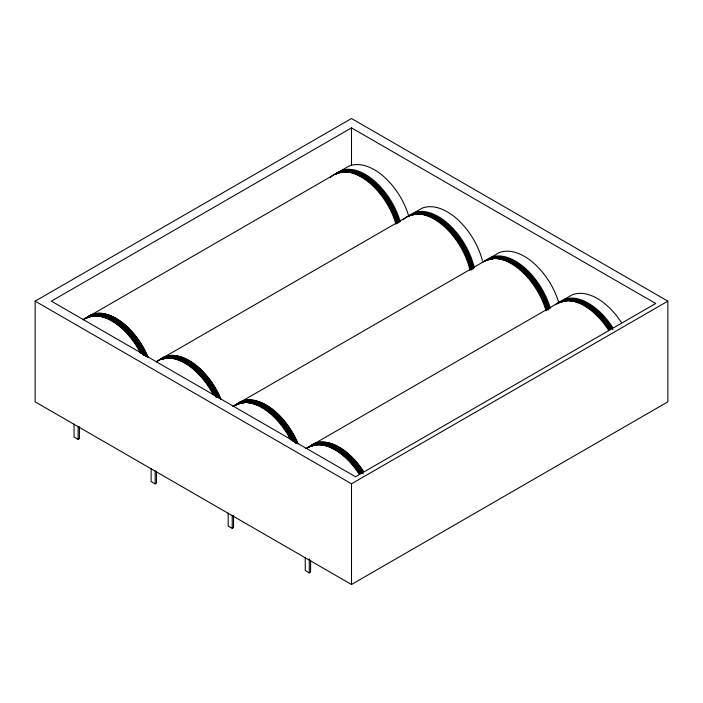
<?xml version="1.0" encoding="UTF-8"?>
<svg xmlns="http://www.w3.org/2000/svg" width="703" height="703" viewBox="0 0 703 703"><rect width="100%" height="100%" fill="white"/><g stroke="black" fill="none" stroke-linecap="round" stroke-linejoin="round"><path stroke-width="1.05" d="M35.15 301.156L351.5 118.508L667.85 301.156L667.85 401.844L351.5 584.492L35.15 401.844L35.15 301.156L351.5 483.796L667.85 301.156M351.5 127.876L51.372 301.156L355.56 476.775L655.679 303.494L351.5 127.876L351.5 165.029M336.851 173.131L87.242 317.238A53.314 30.783 60 0 1 148.017 357.106M341.113 170.644L349.224 165.961C360.27 161.795 372.115 167.411 380.815 174.08L380.894 174.151C394.198 184.977 403.944 199.995 408.821 216.401M409.858 215.276L160.249 359.391A53.314 30.783 60 0 1 221.023 399.251M414.12 212.789L422.222 208.106C433.276 203.94 445.113 209.564 453.822 216.234L453.901 216.296C467.75 227.526 477.592 243.317 482.434 260.409M74.07 424.094L74.07 437.055L78.121 439.401L79.421 438.654L79.421 426.765M237.306 403.882L486.915 259.767M491.177 257.28L499.279 252.597C510.334 248.431 522.171 254.055 530.879 260.725L530.958 260.787C544.263 271.613 554.008 286.631 558.885 303.037M151.127 468.576L151.127 481.546L155.178 483.892L156.479 483.137L156.479 471.256M310.313 446.027L559.913 301.921M564.184 299.425L572.286 294.75C583.341 290.585 595.177 296.2 603.877 302.87L610.239 308.494L616.118 315.058L621.434 322.431M228.185 513.067L228.185 526.037L232.245 528.384L233.537 527.628L233.537 515.747M305.243 557.558L305.243 570.528L309.302 572.866L310.594 572.119L310.594 560.229M351.5 483.796L351.5 584.492M309.302 558.823L309.302 572.866M232.245 515.413L232.245 528.384M155.178 470.922L155.178 483.892M78.121 426.431L78.121 439.401M241.744 402.995A52.303 30.194 60 0 1 292.712 440.807M235.865 405.183A52.716 30.431 60 0 1 237.737 404.172M238.712 403.759A52.716 30.431 60 0 1 291.227 439.384M239.055 403.777A52.532 30.326 60 0 1 291.385 439.27M486.757 260.374A52.743 30.449 60 0 1 548.99 308.837M241.305 402.995A52.268 30.176 60 0 1 293.705 441.387M488.198 259.846A52.417 30.264 60 0 1 548.191 308.889M488.4 259.565A52.558 30.343 60 0 1 548.612 308.977M489.604 259.398A52.286 30.185 60 0 1 547.532 309.215M490.879 258.836A52.33 30.211 60 0 1 548.147 310.085M241.015 403.171A52.259 30.176 60 0 1 293.415 441.554M492.1 258.766A52.356 30.229 60 0 1 547.004 309.548M489.314 259.556A52.294 30.194 60 0 1 547.25 309.382M240.558 403.135A52.33 30.211 60 0 1 294.452 442.134M238.871 403.768A52.435 30.273 60 0 1 294.785 441.959M237.254 404.594A52.593 30.361 60 0 1 295.963 443.628M239.389 403.742A52.391 30.247 60 0 1 292.483 440.957M235.944 405.077A53.314 30.783 60 0 1 298.081 443.742M488.339 259.75A52.62 30.378 60 0 1 546.706 310.111M488.673 259.732A52.461 30.291 60 0 1 546.802 309.715M232.842 406.457A53.314 30.783 60 0 1 290.603 439.806M234.617 405.719A52.936 30.563 60 0 1 291.112 439.472M485.167 261.164A53.34 30.8 60 0 1 520.167 264.17A53.34 30.8 60 0 1 550.344 308.336M235.777 405.209A53.287 30.765 60 0 1 297.879 443.848M482.267 262.456A53.314 30.783 60 0 1 546.046 310.796M237.394 404.278A52.795 30.484 60 0 1 296.332 443.461M487.996 259.715A52.822 30.493 60 0 1 546.582 310.269M486.019 260.69A52.962 30.58 60 0 1 549.386 308.714M163.658 358.811A52.303 30.194 60 0 1 216.093 397.23M161.655 359.268A52.716 30.431 60 0 1 214.169 394.893M161.998 359.286A52.532 30.326 60 0 1 165.108 358.372M167.305 358.055A52.532 30.326 60 0 1 170.179 357.985M173.166 358.284A52.532 30.326 60 0 1 214.327 394.778M410.587 215.303A52.743 30.449 60 0 1 472.978 268.282M163.245 358.864A52.268 30.176 60 0 1 216.647 396.896M411.132 215.355A52.417 30.264 60 0 1 472.231 268.537M411.343 215.074A52.558 30.343 60 0 1 472.829 269.434M413.549 214.547A52.286 30.185 60 0 1 471.572 268.854M412.819 214.705A52.33 30.211 60 0 1 471.889 268.687M168.237 357.818A52.259 30.176 60 0 1 216.357 397.072M417.231 213.958A52.356 30.229 60 0 1 471.045 269.187M413.259 214.705A52.294 30.194 60 0 1 471.528 270.049M163.5 358.644A52.33 30.211 60 0 1 217.385 397.643M161.804 359.277A52.435 30.273 60 0 1 217.728 397.467M161.075 359.523A52.593 30.361 60 0 1 218.088 397.292M164.37 358.592A52.391 30.247 60 0 1 215.426 396.466M411.281 215.259A52.62 30.378 60 0 1 415.482 214.16M416.589 214.028A52.62 30.378 60 0 1 470.685 269.539M411.615 215.241A52.461 30.291 60 0 1 414.717 214.336M416.914 214.02A52.461 30.291 60 0 1 470.843 269.363M156.646 361.316A53.314 30.783 60 0 1 213.071 394.401M156.699 361.869A52.936 30.563 60 0 1 214.055 394.981M408.109 216.673A53.34 30.8 60 0 1 444.639 220.83A53.34 30.8 60 0 1 474.332 267.817M158.72 360.718A53.287 30.765 60 0 1 220.821 399.366M403.206 219.819A53.314 30.783 60 0 1 439.823 222.904A53.314 30.783 60 0 1 470.043 270.286M161.224 359.198A52.795 30.484 60 0 1 218.87 398.047M408.074 216.656A52.822 30.493 60 0 1 409.954 215.645M410.939 215.223A52.822 30.493 60 0 1 415.157 214.125M416.273 213.993A52.822 30.493 60 0 1 470.562 269.715M408.961 216.199A52.962 30.58 60 0 1 444.955 222.359A52.962 30.58 60 0 1 473.365 268.177M314.751 445.148A52.303 30.194 60 0 1 360.261 473.251M308.863 447.336A52.716 30.431 60 0 1 310.744 446.326M311.719 445.904A52.716 30.431 60 0 1 315.928 444.806M317.044 444.674A52.716 30.431 60 0 1 359.637 473.576M312.062 445.922A52.532 30.326 60 0 1 316.253 444.823M317.361 444.691A52.532 30.326 60 0 1 359.813 473.488M560.651 301.939A52.743 30.449 60 0 1 611.443 328.187M314.303 445.14A52.268 30.176 60 0 1 360.824 472.934M561.196 301.991A52.417 30.264 60 0 1 610.775 328.609M561.407 301.71A52.558 30.343 60 0 1 611.1 328.406M562.611 301.543A52.286 30.185 60 0 1 610.142 328.986M562.883 301.341A52.33 30.211 60 0 1 610.45 328.811M314.021 445.315A52.259 30.176 60 0 1 360.534 473.101M562.005 301.815A52.356 30.229 60 0 1 609.598 329.294M562.321 301.701A52.294 30.194 60 0 1 609.861 329.153M317.027 444.366A51.837 29.93 60 0 1 319.144 443.936M313.564 445.28A52.33 30.211 60 0 1 361.131 472.75M311.868 445.913A52.435 30.273 60 0 1 361.465 472.548M312.062 445.623A52.593 30.361 60 0 1 361.799 472.337M312.396 445.887A52.391 30.247 60 0 1 315.498 444.981M317.686 444.665A52.391 30.247 60 0 1 360.024 473.383M308.951 447.231A53.314 30.783 60 0 1 363.425 471.326M561.346 301.895A52.62 30.378 60 0 1 609.176 329.514M561.679 301.877A52.461 30.291 60 0 1 609.369 329.417M583.182 304.048A51.214 29.57 60 0 1 584.993 304.926M305.849 448.602A53.314 30.783 60 0 1 358.961 473.901M307.615 447.864A52.936 30.563 60 0 1 310.392 446.264M311.376 445.843A52.936 30.563 60 0 1 315.603 444.735M316.719 444.612A52.936 30.563 60 0 1 359.505 473.629M308.775 447.354A53.287 30.765 60 0 1 363.223 471.441M555.273 304.601A53.314 30.783 60 0 1 608.385 329.9M311.288 445.843A52.795 30.484 60 0 1 363.231 473.848M557.251 303.881A52.822 30.493 60 0 1 559.07 302.756M561.003 301.859A52.822 30.493 60 0 1 609.018 329.584M559.026 302.835A52.962 30.58 60 0 1 612.884 329.698M558.173 303.309A53.34 30.8 60 0 1 612.673 327.422M90.652 316.658A52.303 30.194 60 0 1 143.087 355.077M86.724 318.011A52.716 30.431 60 0 1 92.866 316.016M93.974 315.893A52.716 30.431 60 0 1 141.162 352.739M88.991 317.132A52.532 30.326 60 0 1 92.102 316.227M94.299 315.911A52.532 30.326 60 0 1 96.197 315.823M98.156 315.902A52.532 30.326 60 0 1 141.321 352.634M337.581 173.149A52.743 30.449 60 0 1 398.935 222.201M90.239 316.71A52.268 30.176 60 0 1 143.64 354.751M338.134 173.202A52.417 30.264 60 0 1 398.126 222.253M336.535 174.045A52.558 30.343 60 0 1 398.557 222.341M340.542 172.402A52.286 30.185 60 0 1 397.766 223.607M339.813 172.56A52.33 30.211 60 0 1 397.784 222.412M95.23 315.665A52.259 30.176 60 0 1 143.35 354.918M340.973 172.367A52.356 30.229 60 0 1 343.126 171.936M344.224 171.804A52.356 30.229 60 0 1 396.94 222.904M340.252 172.56A52.294 30.194 60 0 1 397.186 222.737M90.494 316.499A52.33 30.211 60 0 1 144.387 355.49M88.806 317.132A52.435 30.273 60 0 1 144.721 355.314M88.077 317.369A52.593 30.361 60 0 1 145.495 356.061M94.615 315.875A52.391 30.247 60 0 1 142.419 354.312M338.275 173.114A52.62 30.378 60 0 1 342.475 172.007M344.532 171.822A52.62 30.378 60 0 1 396.641 223.475M338.618 173.096A52.461 30.291 60 0 1 342.8 171.998M344.848 171.804A52.461 30.291 60 0 1 396.738 223.071M82.778 319.821A53.314 30.783 60 0 1 140.538 353.161M83.692 319.724A52.936 30.563 60 0 1 141.048 352.836M335.103 174.529A53.34 30.8 60 0 1 370.103 177.534A53.34 30.8 60 0 1 400.279 221.691M87.067 317.369A53.287 30.765 60 0 1 147.815 357.212M330.199 177.674A53.314 30.783 60 0 1 365.279 179.634A53.314 30.783 60 0 1 395.982 224.16M86.478 318.283A52.795 30.484 60 0 1 146.268 356.825M335.076 174.502A52.822 30.493 60 0 1 336.957 173.492M337.932 173.079A52.822 30.493 60 0 1 342.15 171.971M343.266 171.848A52.822 30.493 60 0 1 396.518 223.633M335.955 174.054A52.962 30.58 60 0 1 399.322 222.078"/></g></svg>
